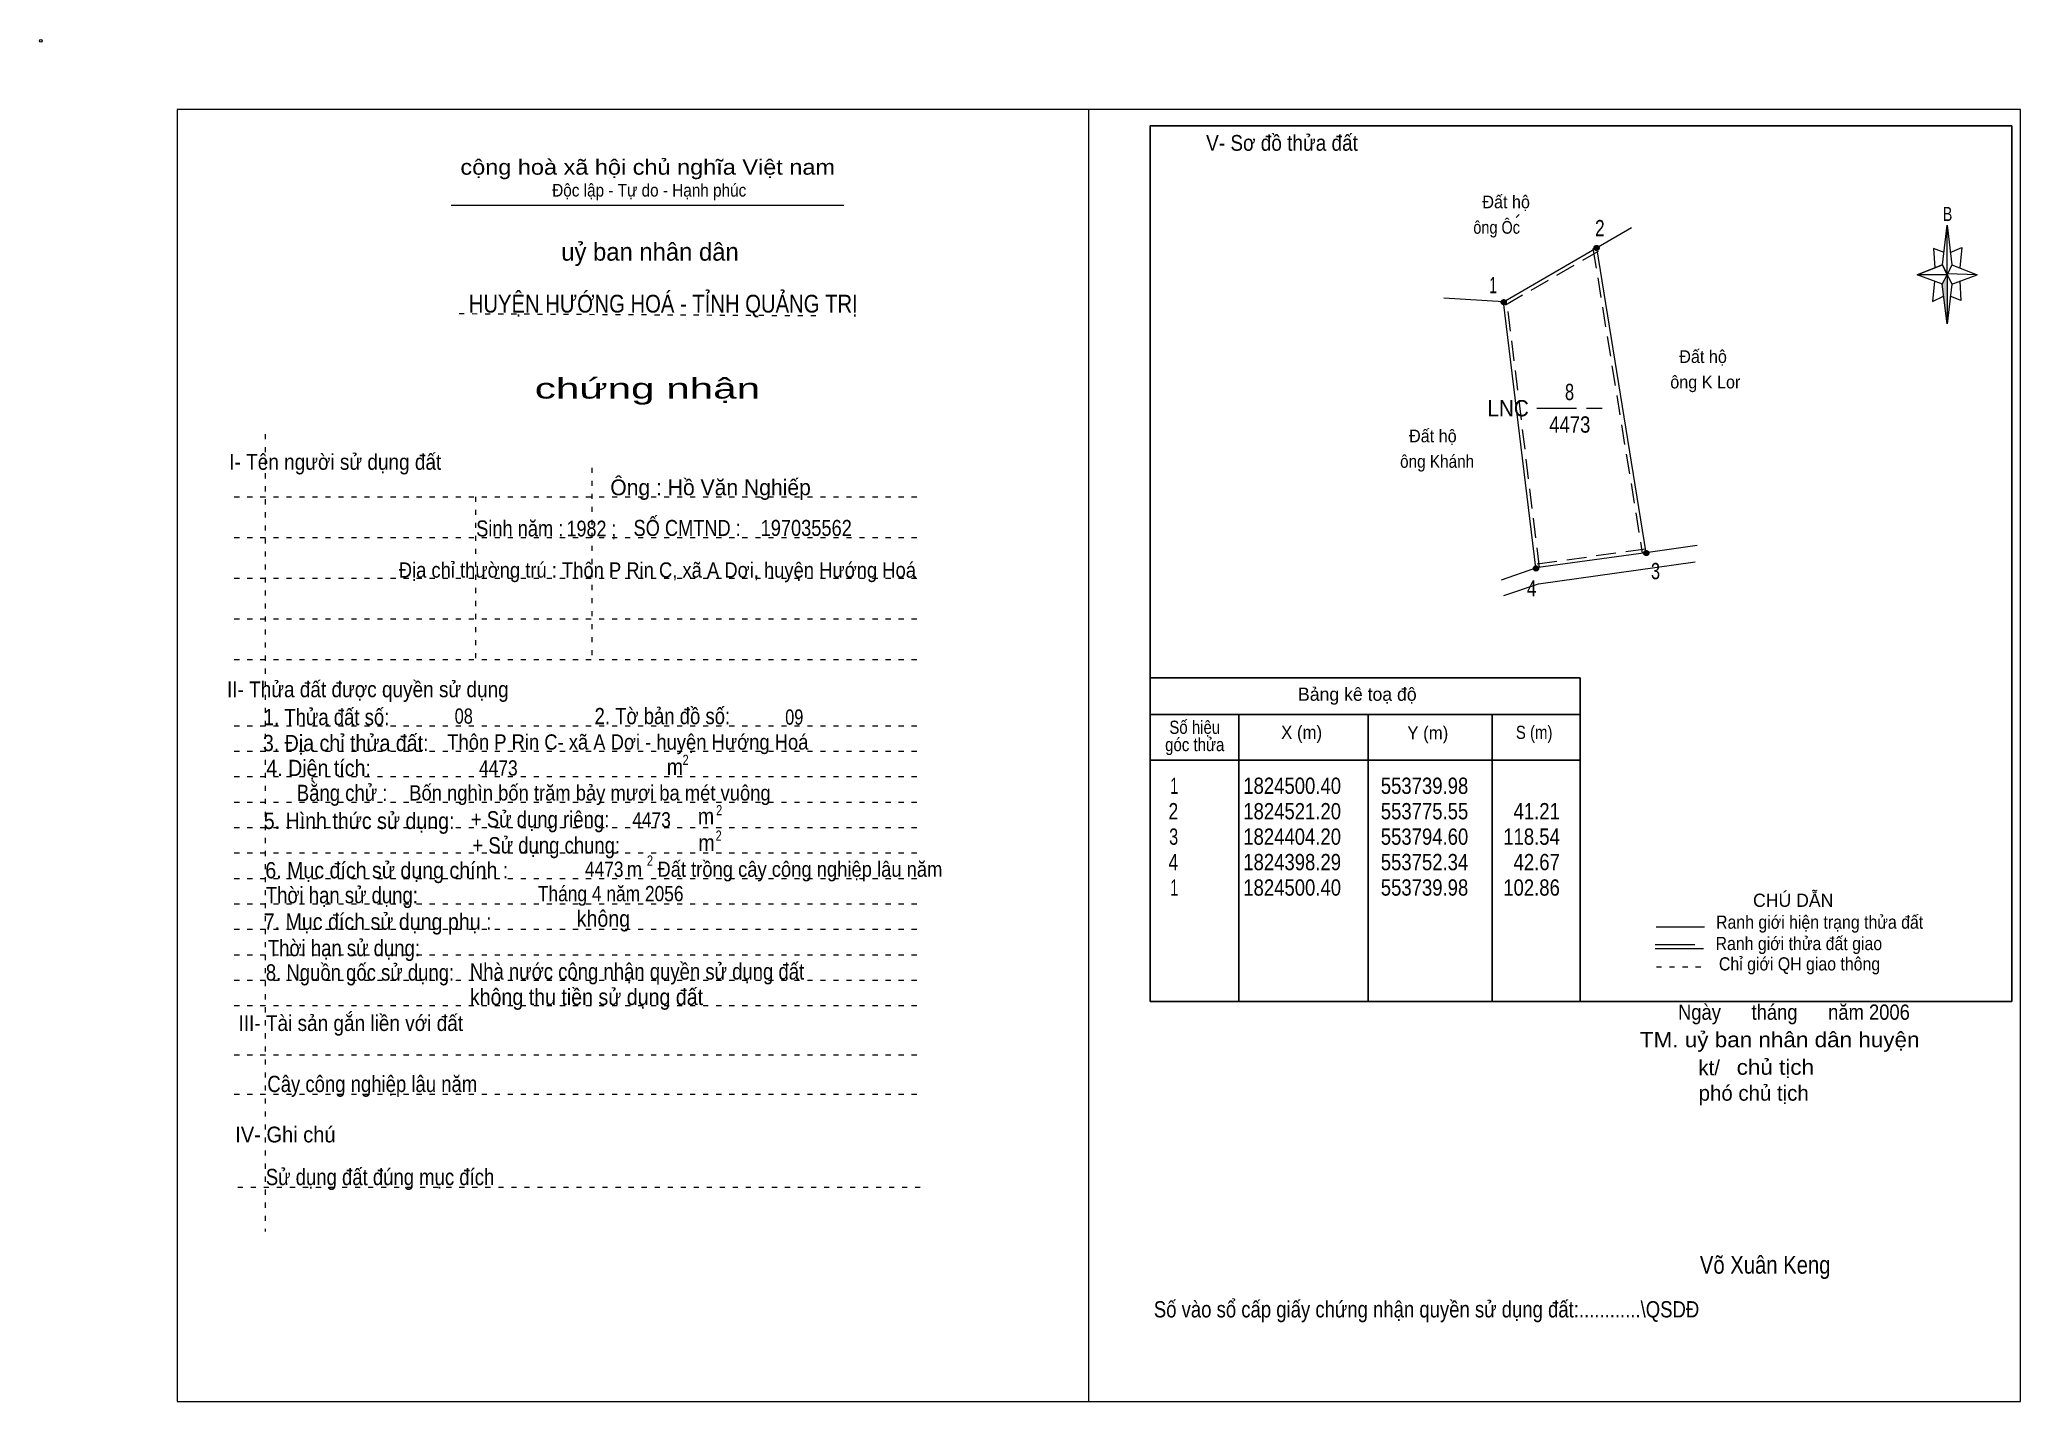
# Model space of a CAD drawing. Header units: centimetres. Extents: x -1.6 to 37.4, y -1.3 to 25.5.
import ezdxf
from ezdxf.enums import TextEntityAlignment as Align

# ---------------------------------------------------------------- set-up
doc = ezdxf.new("R2010")
doc.units = ezdxf.units.CM
doc.header["$LTSCALE"] = 0.13
for name, pattern in [('DOTTED', [1.5, 0.3, -1.2]), ('LONG_DASHED', [7.5, 6, -1.5]), ('MEDIUM_DASHED', [4.5, 3, -1.5])]:
    doc.linetypes.add(name, pattern=pattern)
for name, color, linetype, lineweight in [('1', 7, 'DOTTED', 13), ('10', 7, 'Continuous', 13), ('2', 7, 'Continuous', 25), ('3', 7, 'Continuous', 13), ('30', 7, 'Continuous', 13), ('32', 7, 'LONG_DASHED', 13), ('33', 7, 'LONG_DASHED', 13), ('35', 7, 'Continuous', 13)]:
    doc.layers.add(name, color=color, linetype=linetype, lineweight=lineweight)

msp = doc.modelspace()

# ---------------------------------------------------------------- hatches: boundary and pattern name
at = {"layer": '30'}
msp.add_hatch(color=256, dxfattribs=at).paths.add_polyline_path([(35.91, 20.87), (35.91, 19.91), (35.81, 20.69)])
at = {"layer": '32'}
for points in [[(29.0711, 21.4004, 1), (28.9711, 21.4004, 1)], [(27.248, 20.3343, 1), (27.148, 20.3343, 1)], [(30.0475, 15.4037, 1), (29.9475, 15.4037, 1)], [(27.8815, 15.1008, 1), (27.7815, 15.1008, 1)]]:
    msp.add_hatch(color=256, dxfattribs=at).paths.add_polyline_path(points)

# ---------------------------------------------------------------- linework, layer by layer
at = {"layer": '1', "linetype": 'Continuous'}
msp.add_line((6.51, 22.24), (14.23, 22.24), dxfattribs=at)
at = {"layer": '1'}
for p, q in [((6.67, 20.11), (13.82, 20.07)), ((2.86, 17.74), (2.86, 2.07)), ((9.28, 17.08), (9.28, 13.31)), ((2.25, 16.51), (15.75, 16.51)), ((6.99, 16.51), (6.99, 13.31)), ((2.25, 15.71), (15.75, 15.71)), ((2.25, 14.91), (15.75, 14.91)), ((2.25, 14.11), (15.75, 14.11)), ((2.25, 13.31), (15.75, 13.31)), ((2.25, 12.01), (15.75, 12.01)), ((2.25, 11.51), (15.75, 11.51)), ((2.25, 11.01), (15.75, 11.01)), ((2.25, 10.51), (15.75, 10.51)), ((2.25, 10.01), (15.75, 10.01)), ((2.25, 9.51), (15.75, 9.51)), ((2.25, 9.01), (15.75, 9.01)), ((2.25, 8.51), (15.75, 8.51)), ((2.25, 8.01), (15.75, 8.01)), ((2.25, 7.51), (15.75, 7.51)), ((2.25, 7.01), (15.75, 7.01)), ((2.25, 6.51), (15.75, 6.51)), ((2.25, 5.54), (15.75, 5.54)), ((2.25, 4.77), (15.75, 4.77)), ((2.32, 2.94), (15.82, 2.94))]:
    msp.add_line(p, q, dxfattribs=at)
at = {"layer": '10'}
for p, q in [((27.44, 22), (27.5, 22.06)), ((29.02, 21.4), (29.71, 21.8)), ((27.19, 20.34), (26.02, 20.41)), ((31, 15.55), (29.99, 15.41)), ((27.15, 14.88), (27.83, 15.11))]:
    msp.add_line(p, q, dxfattribs=at)
at = {"layer": '10', "linetype": 'MEDIUM_DASHED'}
for p, q in [((27.23, 20.28), (29.06, 21.34)), ((28.95, 21.39), (29.92, 15.4)), ((27.9, 15.12), (27.26, 20.35)), ((29.98, 15.48), (27.82, 15.18))]:
    msp.add_line(p, q, dxfattribs=at)
at = {"layer": '10'}
msp.add_lwpolyline([(27.83, 15.11), (27.19, 20.34), (29.02, 21.4), (29.99, 15.41)], close=True, dxfattribs=at)
msp.add_lwpolyline([(27.2, 14.57), (27.88, 14.8), (30.96, 15.23)], dxfattribs=at)
msp.add_circle((-1.55, 25.47), 0.025, dxfattribs=at)
at = {"layer": '2'}
for p, q in [((20.25, 12.95), (28.7, 12.95)), ((28.7, 6.59), (28.7, 12.95)), ((20.25, 12.23), (28.7, 12.23)), ((21.99, 6.59), (21.99, 12.23)), ((24.53, 10.89), (24.53, 12.23)), ((26.97, 12.23), (26.97, 6.59)), ((20.25, 11.33), (28.7, 11.33))]:
    msp.add_line(p, q, dxfattribs=at)
msp.add_lwpolyline([(37.18, 23.8), (20.25, 23.8), (20.25, 6.59), (37.18, 6.59)], close=True, dxfattribs=at)
msp.add_lwpolyline([(24.53, 6.59), (24.53, 10.39), (24.53, 10.89)], dxfattribs=at)
at = {"layer": '3'}
msp.add_line((19.04, 24.12), (19.04, -1.27), dxfattribs=at)
for points in [[(19.04, 24.12), (1.13, 24.12), (1.13, -1.27), (19.04, -1.27)], [(19.04, -1.27), (37.35, -1.27), (37.35, 24.12), (19.04, 24.12)]]:
    msp.add_lwpolyline(points, dxfattribs=at)
at = {"layer": '30'}
for p, q in [((35.82, 21.07), (35.91, 21.85)), ((36, 21.07), (36.5, 20.87)), ((35.82, 20.69), (35.32, 20.87)), ((36, 20.69), (35.91, 19.91)), ((36.16, 20.75), (36.18, 20.37)), ((36.18, 20.37), (35.97, 20.45))]:
    msp.add_line(p, q, dxfattribs=at)
for points in [[(35.91, 21.85), (36, 21.07), (35.91, 20.87)], [(35.91, 20.87), (35.32, 20.87), (35.82, 21.07), (36, 20.69), (36.5, 20.87), (35.91, 20.89)], [(35.91, 20.87), (35.91, 19.91), (35.81, 20.69)]]:
    msp.add_lwpolyline(points, close=True, dxfattribs=at)
for points in [[(35.97, 21.31), (36.2, 21.41), (36.16, 21.01)], [(35.91, 20.87), (35.82, 21.07), (35.32, 20.87)], [(35.85, 21.31), (35.64, 21.39), (35.67, 21.01)], [(35.66, 20.75), (35.62, 20.35), (35.84, 20.45)], [(35.91, 20.87), (36, 20.69), (36.5, 20.87)]]:
    msp.add_lwpolyline(points, dxfattribs=at)
at = {"layer": '32'}
for centre in [(29.0211, 21.4004), (27.198, 20.3343), (29.9975, 15.4037), (27.8315, 15.1008)]:
    msp.add_circle(centre, 0.05, dxfattribs=at)
at = {"layer": '33'}
msp.add_line((27.85, 18.25), (29.13, 18.25), dxfattribs=at)
at = {"layer": '35'}
for p, q in [((30.19, 8.06), (31.14, 8.06)), ((30.17, 7.63), (31.12, 7.63))]:
    msp.add_line(p, q, dxfattribs=at)
at = {"layer": '35', "linetype": 'LONG_DASHED'}
msp.add_line((30.17, 7.71), (31.12, 7.71), dxfattribs=at)
at = {"layer": '35', "linetype": 'DOTTED'}
msp.add_line((30.2, 7.27), (31.19, 7.27), dxfattribs=at)

# ---------------------------------------------------------------- texts
at = {"layer": '1'}
for s, height, width, p in [('V- Sơ đồ thửa đất', 0.31, 0.9, (22.84, 23.31)), ('cộng hoà xã hội chủ nghĩa Việt nam', 0.3, 1.15, (10.375, 22.84)), ('Độc lập - Tự do - Hạnh phúc', 0.25, 0.9, (10.405, 22.41)), ('chứng nhận', 0.4, 1.55, (10.37, 18.44)), ('I- Tên người sử dụng đất', 0.31, 0.9, (4.235, 17.04)), ('II- Thửa đất được quyền sử dụng', 0.31, 0.9, (4.875, 12.57)), ('III- Tài sản gắn liền với đất', 0.31, 0.9, (4.54, 6.01)), ('IV- Ghi chú', 0.31, 0.95, (3.255, 3.82))]:
    msp.add_text(s, height=height, dxfattribs=dict(at, width=width)).set_placement(p, align=Align.CENTER)
msp.add_text('uỷ ban nhân dân', height=0.35, dxfattribs=at).set_placement((10.42, 21.15), align=Align.CENTER)
at = {"layer": '10'}
for s, width, p in [('  Đất hộ', 0.95, (26.6, 22.18)), ('ông Ôc', 0.85, (26.6, 21.68)), ('  Đất hộ', 0.95, (30.47, 19.14)), ('ông K Lor', 0.95, (30.47, 18.64)), ('  Đất hộ', 0.95, (25.16, 17.58)), ('ông Khánh', 0.9, (25.16, 17.08))]:
    msp.add_text(s, height=0.25, dxfattribs=dict(at, width=width)).set_placement(p)
for s, height, p in [('Ông : Hồ Văn Nghiếp', 0.31, (11.61, 16.54)), ('kt/ ', 0.3, (31.29, 5.14)), ('phó chủ tịch ', 0.3, (32.165, 4.64))]:
    msp.add_text(s, height=height, dxfattribs=at).set_placement(p, align=Align.CENTER)
for s, height, width, p in [('Sinh năm :', 0.3149, 0.85, (7.86, 15.73)), ('1982 ;', 0.31, 0.85, (9.27, 15.73)), ('SỐ CMTND :', 0.3149, 0.85, (11.15, 15.74)), ('197035562', 0.3149, 0.85, (13.49, 15.74)), ('Địa chỉ thường trú : Thôn P Rin C, xã A Dơi, huyện Hướng Hoá ', 0.3, 0.9, (10.615, 14.92)), ('08', 0.3, 0.8, (6.76, 12.05)), ('09', 0.3, 0.8, (13.255, 12.03)), ('Thôn P Rin C- xã A Dơi - huyện Hướng Hoá ', 0.3, 0.9, (10.035, 11.54)), ('4473', 0.3, 0.85, (7.44, 11.03)), ('Bốn nghìn bốn trăm bảy mươi ba mét vuông ', 0.3, 0.9, (9.29, 10.54)), ('4473', 0.3, 0.85, (10.45, 10.01)), ('4473', 0.3, 0.85, (9.52, 9.04)), ('m   Đất trồng cây công nghiệp lâu năm ', 0.3, 0.9, (13.115, 9.04)), ('Tháng 4 năm 2056 ', 0.3, 0.85, (9.695, 8.56)), ('Ngày      tháng      năm 2006', 0.3, 0.9, (32.9, 6.23)), ('TM. uỷ ban nhân dân huyện', 0.3, 1.1, (32.62, 5.69)), ('chủ tịch', 0.3, 1.1, (32.535, 5.15)), ('Võ Xuân Keng ', 0.35, 0.85, (32.39, 1.24))]:
    msp.add_text(s, height=height, dxfattribs=dict(at, width=width)).set_placement(p, align=Align.CENTER)
at = {"layer": '2'}
for s, height, width, p in [('HUYỆN HƯỚNG HOÁ - TỈNH QUẢNG TRỊ', 0.35, 0.85, (10.68, 20.13)), ('Số hiệu', 0.2591, 0.85, (21.125, 11.85)), ('3. Địa chỉ thửa đất:', 0.32, 0.9, (4.44, 11.51)), ('góc thửa', 0.2591, 0.85, (21.125, 11.51)), ('X (m)', 0.2591, 0.95, (23.225, 11.75)), ('Y (m)', 0.2591, 0.95, (25.705, 11.74)), ('S (m)', 0.2591, 0.85, (27.795, 11.75)), ('Số vào sổ cấp giấy chứng nhận quyền sử dụng đất:............\\QSDĐ', 0.32, 0.85, (25.68, 0.38))]:
    msp.add_text(s, height=height, dxfattribs=dict(at, width=width)).set_placement(p, align=Align.CENTER)
msp.add_text('Bảng kê toạ độ', height=0.2591, dxfattribs=at).set_placement((24.32, 12.5), align=Align.CENTER)
for s, height, width, p in [('1. Thửa đất số:', 0.32, 0.85, (2.83, 12.02)), ('2. Tờ bản đồ số:', 0.32, 0.85, (9.33, 12.04)), ('4. Diện tích:', 0.32, 0.9, (2.88, 11.02)), ('m', 0.32, 0.9, (10.75, 11.04)), ('2', 0.2, 0.8, (11.06, 11.24)), ('Bằng chử :', 0.32, 0.85, (3.48, 10.53)), ('5. Hình thức sử dụng:', 0.32, 0.9, (2.83, 9.98)), ('+ Sử dụng riêng:', 0.32, 0.85, (6.9, 10.01)), ('m', 0.32, 0.9, (11.36, 10.07)), ('2', 0.2, 0.8, (11.72, 10.25)), ('+ Sử dụng chung:', 0.32, 0.85, (6.93, 9.5)), ('m', 0.32, 0.9, (11.37, 9.55)), ('2', 0.2, 0.8, (11.71, 9.75)), ('6. Mục đích sử dụng chính : ', 0.32, 0.9, (2.86, 9.01)), ('2', 0.2, 0.8, (10.36, 9.26)), ('Thời hạn sử dụng: ', 0.32, 0.85, (2.87, 8.52)), ('7. Mục đích sử dụng phụ : ', 0.32, 0.9, (2.83, 8)), ('không', 0.32, 0.9, (8.98, 8.06)), ('Thời hạn sử dụng: ', 0.32, 0.85, (2.91, 7.48)), ('8. Nguồn gốc sử dụng: ', 0.32, 0.85, (2.87, 7)), ('Nhà nước công nhận quyền sử dụng đất  ', 0.32, 0.85, (6.88, 7.02)), ('không thu tiền sử dụng đất', 0.32, 0.9, (6.88, 6.52)), ('Cây công nghiệp lâu năm', 0.32, 0.85, (2.9, 4.81)), ('Sử dụng đất đúng mục đích', 0.32, 0.85, (2.87, 2.98))]:
    msp.add_text(s, height=height, dxfattribs=dict(at, width=width)).set_placement(p)
at = {"layer": '30', "width": 0.75}
msp.add_text('B', height=0.2756, dxfattribs=at).set_placement((35.92, 21.93), align=Align.CENTER)
at = {"layer": '30'}
for s, width, p in [('1', 0.65, (20.8, 10.67)), ('1824500.40', 0.85, (24, 10.67)), ('553739.98', 0.85, (26.5, 10.67)), ('553739.98', 0.85, (26.5, 10.67)), ('2', 0.8, (20.8, 10.17)), ('1824521.20', 0.85, (24, 10.17)), ('553775.55', 0.85, (26.5, 10.17)), ('41.21', 0.85, (28.3, 10.17)), ('3', 0.75, (20.8, 9.67)), ('1824404.20', 0.85, (24, 9.67)), ('553794.60', 0.85, (26.5, 9.67)), ('118.54', 0.85, (28.3, 9.67)), ('4', 0.8, (20.8, 9.17)), ('1824398.29', 0.85, (24, 9.17)), ('553752.34', 0.85, (26.5, 9.17)), ('42.67', 0.85, (28.3, 9.17)), ('1', 0.65, (20.8, 8.67)), ('1824500.40', 0.85, (24, 8.67)), ('553739.98', 0.85, (26.5, 8.67)), ('102.86', 0.85, (28.3, 8.67))]:
    msp.add_text(s, height=0.32, dxfattribs=dict(at, width=width)).set_placement(p, align=Align.RIGHT)
at = {"layer": '32'}
for s, width, p in [('2', 0.8, (29.085, 21.63)), ('1', 0.65, (26.99, 20.51)), ('3', 0.75, (30.18, 14.89)), ('4', 0.8, (27.745, 14.55))]:
    msp.add_text(s, height=0.32, dxfattribs=dict(at, width=width)).set_placement(p, align=Align.CENTER)
at = {"layer": '33'}
for s, width, p in [('8', 0.75, (28.49, 18.41)), ('4473', 0.85, (28.495, 17.77))]:
    msp.add_text(s, height=0.32, dxfattribs=dict(at, width=width)).set_placement(p, align=Align.CENTER)
at = {"layer": '33', "width": 0.95}
msp.add_text('LNC', height=0.32, dxfattribs=at).set_placement((27.69, 18.09), align=Align.RIGHT)
at = {"layer": '35'}
msp.add_text('CHÚ DẪN', height=0.2591, dxfattribs=at).set_placement((32.885, 8.45), align=Align.CENTER)
at = {"layer": '35', "width": 0.9}
for s, p in [('Ranh giới hiện trạng thửa đất', (33.405, 8.02)), ('Ranh giới thửa đất giao ', (33.04, 7.6)), ('Chỉ giới QH giao thông', (33.01, 7.2))]:
    msp.add_text(s, height=0.2591, dxfattribs=at).set_placement(p, align=Align.CENTER)

doc.saveas('drawing.dxf')
